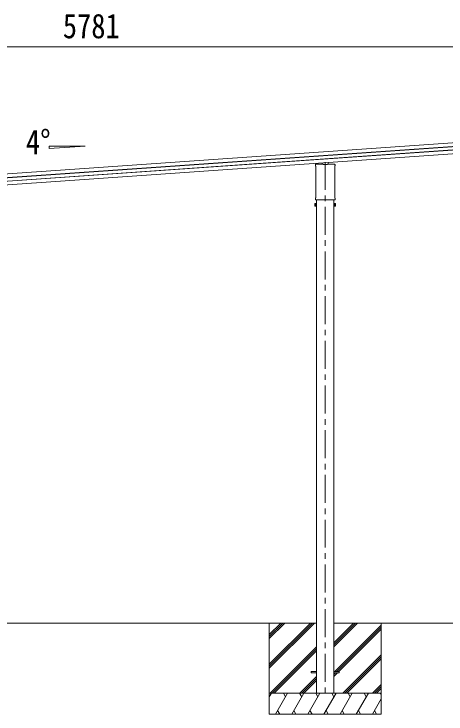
# Model space of a CAD drawing. Units: millimetres at full size, sheet at 1:40; details may follow other scales. Extents: x -11243 to 11243, y -7760 to 7760.
# Drawn here: x 4242 to 7331, y -5216 to -206 of the extents above; entities that cross this region are included whole.
import ezdxf
from ezdxf.enums import TextEntityAlignment as Align

# ---------------------------------------------------------------- set-up
doc = ezdxf.new("R2010")
doc.units = ezdxf.units.MM
doc.header["$LTSCALE"] = 40
doc.linetypes.add('CHAIN1', pattern=[8, 5, -1, 1, -1])
for name, color, linetype, lineweight in [('0-0_0', 7, 'Continuous', 9), ('0-1_本体', 5, 'CHAIN1', 9), ('0-3_ELV2', 7, 'Continuous', 9), ('0-6_OTH_LINE', 6, 'Continuous', 9), ('0-7_SHAPE', 4, 'Continuous', 9)]:
    doc.layers.add(name, color=color, linetype=linetype, lineweight=lineweight)
doc.styles.add('ＭＳ ゴシック', font='')
doc.styles.get('ＭＳ ゴシック').set_extended_font_data('MS Gothic')

msp = doc.modelspace()

# ---------------------------------------------------------------- linework, layer by layer
at = {"layer": '0-0_0'}
for p, q in [((3229.76, -4566.06), (6404.81, -4566.06)), ((6067.31, -4566.06), (6067.31, -5216.06)), ((6067.31, -4860.24), (6361.49, -4566.06)), ((6067.31, -4874.38), (6375.63, -4566.06)), ((6067.31, -4888.52), (6389.77, -4566.06)), ((6067.31, -4676.39), (6177.64, -4566.06)), ((6067.31, -4662.25), (6163.5, -4566.06)), ((6067.31, -4648.11), (6149.36, -4566.06)), ((6529.81, -4734.39), (6698.14, -4566.06)), ((6529.81, -4720.25), (6684, -4566.06)), ((6529.81, -4706.11), (6669.86, -4566.06)), ((6529.81, -4566.06), (7756.3, -4566.06)), ((6536.48, -4911.56), (6867.31, -4580.74)), ((6550.63, -4911.56), (6867.31, -4594.88)), ((6564.77, -4911.56), (6867.31, -4609.03)), ((6867.31, -4566.06), (6867.31, -5216.06)), ((6073.62, -5066.06), (6404.81, -4734.87)), ((6087.76, -5066.06), (6404.81, -4749.01)), ((6101.9, -5066.06), (6404.81, -4763.16)), ((6594.12, -5066.06), (6867.31, -4792.87)), ((6608.26, -5066.06), (6867.31, -4807.01)), ((6622.4, -5066.06), (6867.31, -4821.16)), ((6404.81, -4947), (6285.75, -5066.06)), ((6529.81, -4946.52), (6555.77, -4920.56)), ((6529.81, -4932.38), (6541.63, -4920.56)), ((6299.89, -5066.06), (6404.81, -4961.15)), ((6314.03, -5066.06), (6404.81, -4975.29)), ((6806.25, -5066.06), (6867.31, -5005)), ((6820.39, -5066.06), (6867.31, -5019.15)), ((6834.53, -5066.06), (6867.31, -5033.29)), ((6867.31, -5066.06), (6067.31, -5066.06)), ((6067.31, -5093.56), (6083.19, -5066.06)), ((6112.05, -5216.06), (6198.66, -5066.06)), ((6183.66, -5092.04), (6168.66, -5066.06)), ((6227.52, -5216.06), (6314.13, -5066.06)), ((6299.13, -5092.04), (6284.12, -5066.06)), ((6342.99, -5216.06), (6429.6, -5066.06)), ((6414.6, -5092.04), (6399.6, -5066.06)), ((6458.46, -5216.06), (6545.07, -5066.06)), ((6530.07, -5092.04), (6515.07, -5066.06)), ((6573.93, -5216.06), (6660.54, -5066.06)), ((6645.54, -5092.04), (6630.54, -5066.06)), ((6689.41, -5216.06), (6776.01, -5066.06)), ((6746.01, -5066.06), (6761.01, -5092.04)), ((6804.87, -5216.06), (6867.31, -5107.92)), ((6861.48, -5066.06), (6867.31, -5076.16)), ((6127.05, -5190.08), (6142.05, -5216.06)), ((6242.52, -5190.08), (6257.52, -5216.06)), ((6357.99, -5190.08), (6372.99, -5216.06)), ((6473.46, -5190.08), (6488.46, -5216.06)), ((6588.93, -5190.08), (6603.93, -5216.06)), ((6704.4, -5190.08), (6719.4, -5216.06)), ((6819.87, -5190.08), (6834.87, -5216.06)), ((6067.31, -5216.06), (6867.31, -5216.06))]:
    msp.add_line(p, q, dxfattribs=at)
at = {"layer": '0-1_本体'}
msp.add_line((6467.31, -1265.24), (6467.31, -5100.8), dxfattribs=at)
at = {"layer": '0-3_ELV2', "color": 4}
for p, q in [((2004.58, -1503.96), (7619.29, -1111.34)), ((2006.39, -1529.86), (7621.1, -1137.24)), ((2006.49, -1531.25), (7621.19, -1138.63)), ((2008.12, -1554.47), (7622.82, -1161.86)), ((2008.22, -1555.89), (7622.92, -1163.27)), ((2010.02, -1581.77), (7624.73, -1189.15)), ((6397.06, -1290.16), (6397.06, -1285.41)), ((6398.85, -1293.63), (6398.85, -1293.63)), ((6399.06, -1294.03), (6399.06, -1520.79)), ((6401.31, -1281.16), (6451.31, -1281.16)), ((6446.31, -1281.16), (6446.31, -1271.32)), ((6451.81, -1283.16), (6451.81, -1281.66)), ((6482.81, -1283.16), (6451.81, -1283.16)), ((6482.81, -1281.66), (6482.81, -1283.16)), ((6483.31, -1281.16), (6533.31, -1281.16)), ((6488.31, -1281.16), (6488.31, -1268.38)), ((6535.56, -1520.79), (6535.56, -1294.03)), ((6535.77, -1293.63), (6535.77, -1293.63)), ((6537.56, -1285.41), (6537.56, -1290.16)), ((6397.06, -1532.66), (6397.06, -1524.66)), ((6398.76, -1536.06), (6398.76, -1536.06)), ((6398.85, -1521.2), (6398.85, -1521.2)), ((6399.06, -1536.16), (6399.04, -1536.16)), ((6399.06, -1536.16), (6535.56, -1536.16)), ((6404.81, -1536.16), (6404.81, -5066.06)), ((6529.81, -5066.06), (6529.81, -1536.16)), ((6535.58, -1536.16), (6535.56, -1536.16)), ((6535.77, -1521.2), (6535.77, -1521.2)), ((6537.56, -1524.66), (6537.56, -1532.66)), ((6393.31, -1563.56), (6394.07, -1562.25)), ((6393.31, -1563.56), (6393.31, -1580.56)), ((6393.31, -1580.56), (6394.07, -1581.88)), ((6400.31, -1562.25), (6394.07, -1562.25)), ((6400.31, -1567.15), (6394.07, -1567.15)), ((6400.31, -1576.97), (6394.07, -1576.97)), ((6400.31, -1581.88), (6394.07, -1581.88)), ((6400.31, -1581.88), (6400.31, -1562.25)), ((6400.31, -1562.86), (6402.81, -1562.86)), ((6402.81, -1581.26), (6400.31, -1581.26)), ((6534.31, -1562.86), (6531.81, -1562.86)), ((6531.81, -1581.26), (6534.31, -1581.26)), ((6534.31, -1581.88), (6534.31, -1562.25)), ((6534.31, -1562.25), (6540.55, -1562.25)), ((6534.31, -1567.15), (6540.55, -1567.15)), ((6534.31, -1576.97), (6540.55, -1576.97)), ((6534.31, -1581.88), (6540.55, -1581.88)), ((6541.31, -1563.56), (6540.55, -1562.25)), ((6541.31, -1580.56), (6540.55, -1581.88)), ((6541.31, -1563.56), (6541.31, -1580.56)), ((6367.31, -4911.56), (6404.81, -4911.56)), ((6367.31, -4911.56), (6367.31, -4920.56)), ((6367.31, -4920.56), (6404.81, -4920.56)), ((6529.81, -4911.56), (6567.31, -4911.56)), ((6529.81, -4920.56), (6567.31, -4920.56)), ((6567.31, -4911.56), (6567.31, -4920.56))]:
    msp.add_line(p, q, dxfattribs=at)
for points in [[(6398.87, -1536.12), (6398.81, -1536.1), (6398.76, -1536.06)], [(6399.04, -1536.16), (6398.88, -1536.13), (6398.87, -1536.12)], [(6535.75, -1536.12), (6535.59, -1536.16), (6535.58, -1536.16)], [(6535.86, -1536.06), (6535.86, -1536.06), (6535.75, -1536.12)]]:
    msp.add_lwpolyline(points, dxfattribs=at)
for points in [[(6402.81, -1582.56), (6402.81, -1561.56), (6404.81, -1561.56), (6404.81, -1582.56)], [(6531.81, -1582.56), (6531.81, -1561.56), (6529.81, -1561.56), (6529.81, -1582.56)]]:
    msp.add_lwpolyline(points, close=True, dxfattribs=at)
for centre, radius, start, end in [((6401.31, -1285.41), 4.25, 90, 180), ((6401.31, -1290.16), 4.25, 180, 234.62358), ((6398.56, -1294.03), 0.5, 0.0463, 54.58271), ((6533.31, -1285.41), 4.25, 0, 90), ((6536.06, -1294.03), 0.5, 125.41729, 179.9537), ((6533.31, -1290.16), 4.25, 305.37642, 0), ((6401.31, -1524.66), 4.25, 125.37642, 180), ((6401.31, -1532.66), 4.25, 180, 233.11111), ((6398.56, -1520.79), 0.5, 305.4181, 359.95288), ((6536.06, -1520.79), 0.5, 180.04713, 234.58188), ((6533.31, -1524.66), 4.25, 0, 54.62358), ((6533.31, -1532.66), 4.25, 306.88889, 360), ((6397.65, -1564.7), 4.34, 145.61575, 214.38425), ((6397.65, -1579.42), 4.34, 145.61575, 214.38425), ((6409.55, -1572.06), 16.24, 162.41205, 197.58795), ((6536.96, -1564.7), 4.34, 325.61575, 34.38425), ((6525.07, -1572.06), 16.24, 342.41205, 17.58795), ((6536.96, -1579.42), 4.34, 325.61575, 34.38425)]:
    msp.add_arc(centre, radius, start, end, dxfattribs=at)
for centre, major_axis, ratio, start_param, end_param in [((6451.37, -1281.6), (0.481, -0.181), 0.828259, 1.9947436, 1.996569), ((6451.31, -1281.66), (0.354, 0.354), 0.999467, 5.4996506, 7.06672), ((6451.37, -1281.6), (-0.181, 0.481), 0.828259, 4.2866163, 4.2884417), ((6483.31, -1281.66), (0.354, -0.354), 0.999467, 2.358058, 3.9251274), ((6483.25, -1281.6), (0.181, 0.481), 0.828259, 1.9947436, 1.996569), ((6483.25, -1281.6), (0.481, 0.181), 0.828259, 1.1450236, 1.146849)]:
    msp.add_ellipse(centre, major_axis=major_axis, ratio=ratio, start_param=start_param, end_param=end_param, dxfattribs=at)
at = {"layer": '0-6_OTH_LINE'}
msp.add_line((7681.31, -440.23), (1900.31, -440.23), dxfattribs=at)
at = {"layer": '0-7_SHAPE'}
for p, q in [((4493.55, -1151.27), (4751.56, -1151.27)), ((4493.55, -1169.31), (4751.56, -1151.27)), ((4493.55, -1151.27), (4493.55, -1169.31))]:
    msp.add_line(p, q, dxfattribs=at)

# ---------------------------------------------------------------- texts
at = {"layer": '0-6_OTH_LINE', "color": 7, "style": 'ＭＳ ゴシック', "width": 0.85}
msp.add_text('5781', height=176, dxfattribs=at).set_placement((4590.81, -432.23), align=Align.BOTTOM_LEFT)
at = {"layer": '0-7_SHAPE', "color": 7, "style": 'ＭＳ ゴシック', "width": 0.85}
msp.add_text('4°', height=176, dxfattribs=at).set_placement((4326.73, -1261.81), align=Align.BOTTOM_LEFT)

doc.saveas('drawing.dxf')
